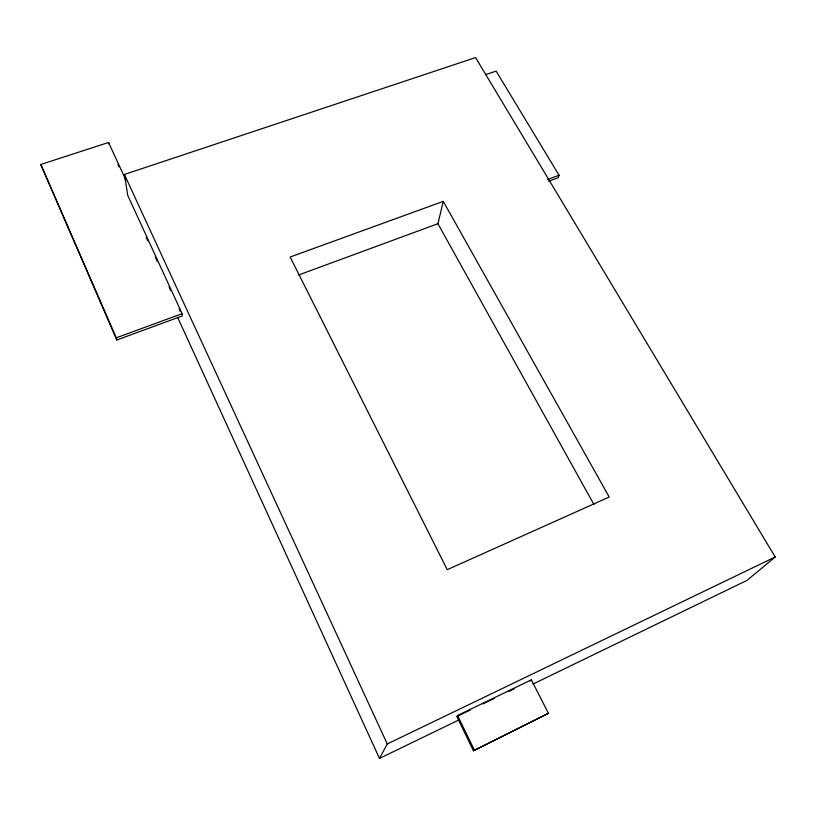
<?xml version="1.0" encoding="UTF-8"?>
<svg xmlns="http://www.w3.org/2000/svg" width="816" height="816" viewBox="0 0 816 816"><rect width="100%" height="100%" fill="white"/><g stroke="black" fill="none" stroke-linecap="round" stroke-linejoin="round"><path stroke-width="1.22" d="M593.915 504.472L437.927 223.706L443.261 201.368L290.159 257.02L447.239 569.68L609.226 497.026L443.261 201.368M485.571 74.674L496.128 71.104L559.052 175.246L558.113 177.735L548.566 181.244M177.602 317.281L379.481 758.421L387.274 743.968L775.2 556.991L475.585 57.579L124.399 174.461L127.775 195.452L182.09 313.66L182.335 315.914L116.77 340.017L40.8 164.475L108.548 142.474L125.95 180.203M456.838 716.509L457.592 715.489L531.338 679.85L548.434 713.327L473.443 750.791L456.838 716.509L470.404 709.951M530.329 680.983L531.338 679.85M473.443 750.791L548.434 713.327M775.2 556.991L747.028 580.37L532.909 684.094M379.481 758.421L458.48 720.151M482.837 703.943L494.149 698.476M508.847 691.366L514.498 688.633M116.77 340.017L116.3 337.824L182.09 313.66M547.597 179.449L559.052 175.246M298.656 274.982L437.927 223.706M457.592 715.489L474.269 749.894M124.399 174.461L387.274 743.968M117.953 164.536L119.003 166.821M146.237 237.303L147.829 240.771M155.264 256.958L157.386 261.579M169.065 287.008L170.656 290.476M179.153 308.978L180.214 311.284M40.8 164.475L116.3 337.824M108.548 142.474L108.854 144.248"/></g></svg>
